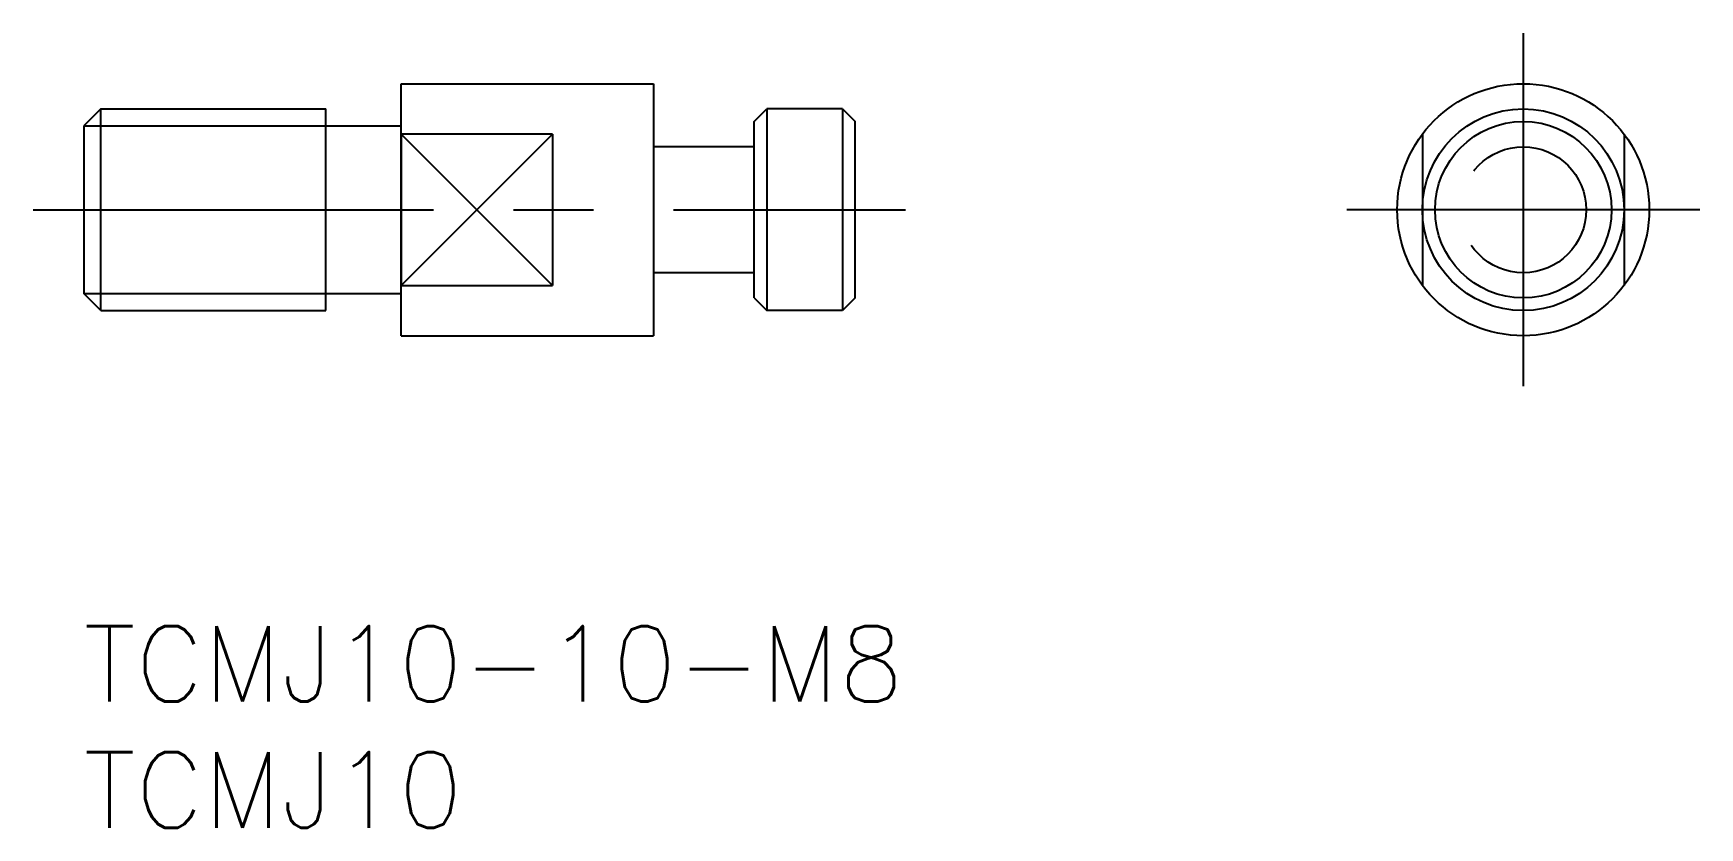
# Model space of a CAD drawing. Extents: x -2 to 64.1, y -8 to 23.5.
import ezdxf

# ---------------------------------------------------------------- set-up
doc = ezdxf.new("R2010")
doc.units = 0
doc.header["$LTSCALE"] = 0.5
doc.linetypes.add('CENTER', pattern=[50.8, 31.75, -6.35, 6.35, -6.35])
doc.linetypes.add('DASHED', pattern=[19.05, 12.7, -6.35])
doc.layers.get('0').update_dxf_attribs({"linetype": 'CONTINUOUS'})
doc.layers.add('CENTER', color=1, linetype='CENTER')
doc.styles.get("Standard").update_dxf_attribs({"font": 'txt.shx', "height": 3, "bigfont": 'bigfont.shx'})

# ---------------------------------------------------------------- blocks, each defined once
blk = doc.blocks.new('*U3')
at = {"color": 7, "linetype": 'CONTINUOUS'}
blk.add_text('TCMJ10-10-M8', height=3, dxfattribs=at).set_placement((0, -3))
blk = doc.blocks.new('*U4')
at = {"color": 7, "linetype": 'CONTINUOUS'}
blk.add_text('TCMJ10', height=3, dxfattribs=at).set_placement((0, -8))

msp = doc.modelspace()

# ---------------------------------------------------------------- linework, layer by layer
at = {"color": 7, "linetype": 'CONTINUOUS'}
for p, q in [((12.6, 11.516), (12.6, 21.516)), ((12.6, 21.516), (22.6, 21.516)), ((22.6, 21.516), (22.6, 11.516)), ((0.676, 20.516), (0, 19.839)), ((0.676, 12.516), (0.676, 20.516)), ((0.676, 20.516), (9.6, 20.516)), ((9.6, 12.516), (9.6, 20.516)), ((26.6, 20.016), (27.1, 20.516)), ((30.1, 20.516), (27.1, 20.516)), ((27.1, 20.516), (27.1, 12.516)), ((30.1, 20.516), (30.6, 20.016)), ((30.1, 20.516), (30.1, 12.516)), ((0, 19.839), (0, 13.192)), ((9.6, 19.839), (12.6, 19.839)), ((26.6, 13.016), (26.6, 20.016)), ((30.6, 13.016), (30.6, 20.016)), ((12.6, 19.516), (12.6, 13.516)), ((18.6, 19.516), (12.6, 19.516)), ((18.6, 19.516), (18.6, 13.516)), ((26.6, 19.016), (22.6, 19.016)), ((26.6, 14.016), (22.6, 14.016)), ((12.6, 13.516), (18.6, 13.516)), ((0.676, 12.516), (0, 13.192)), ((9.6, 13.192), (12.6, 13.192)), ((26.6, 13.016), (27.1, 12.516)), ((30.6, 13.016), (30.1, 12.516)), ((0.676, 12.516), (9.6, 12.516)), ((30.1, 12.516), (27.1, 12.516)), ((12.6, 11.516), (22.6, 11.516))]:
    msp.add_line(p, q, dxfattribs=at)
at = {"color": 3, "linetype": 'CONTINUOUS'}
for p, q in [((0, 19.839), (9.6, 19.839)), ((12.6, 13.516), (18.6, 19.516)), ((12.6, 19.516), (18.6, 13.516)), ((0, 13.192), (9.6, 13.192))]:
    msp.add_line(p, q, dxfattribs=at)
at = {"color": 3, "linetype": 'DASHED'}
for p, q in [((53.11, 19.516), (53.11, 13.516)), ((61.11, 19.516), (61.11, 13.516))]:
    msp.add_line(p, q, dxfattribs=at)
at = {"color": 7, "linetype": 'CONTINUOUS'}
for radius in [5, 4, 3.5]:
    msp.add_circle((57.11, 16.516), radius, dxfattribs=at)
at = {"color": 3, "linetype": 'DASHED'}
msp.add_circle((57.11, 16.516), 2.5, dxfattribs=at)
at = {"layer": 'CENTER', "color": 1, "linetype": 'CENTER'}
for p, q in [((57.11, 23.516), (57.11, 9.516)), ((-2, 16.516), (32.6, 16.516)), ((64.11, 16.516), (50.11, 16.516))]:
    msp.add_line(p, q, dxfattribs=at)

# ---------------------------------------------------------------- block references
at = {"color": 7, "linetype": 'CONTINUOUS'}
for name in ['*U3', '*U4']:
    msp.add_blockref(name, (0, 0), dxfattribs=at)

doc.saveas('drawing.dxf')
